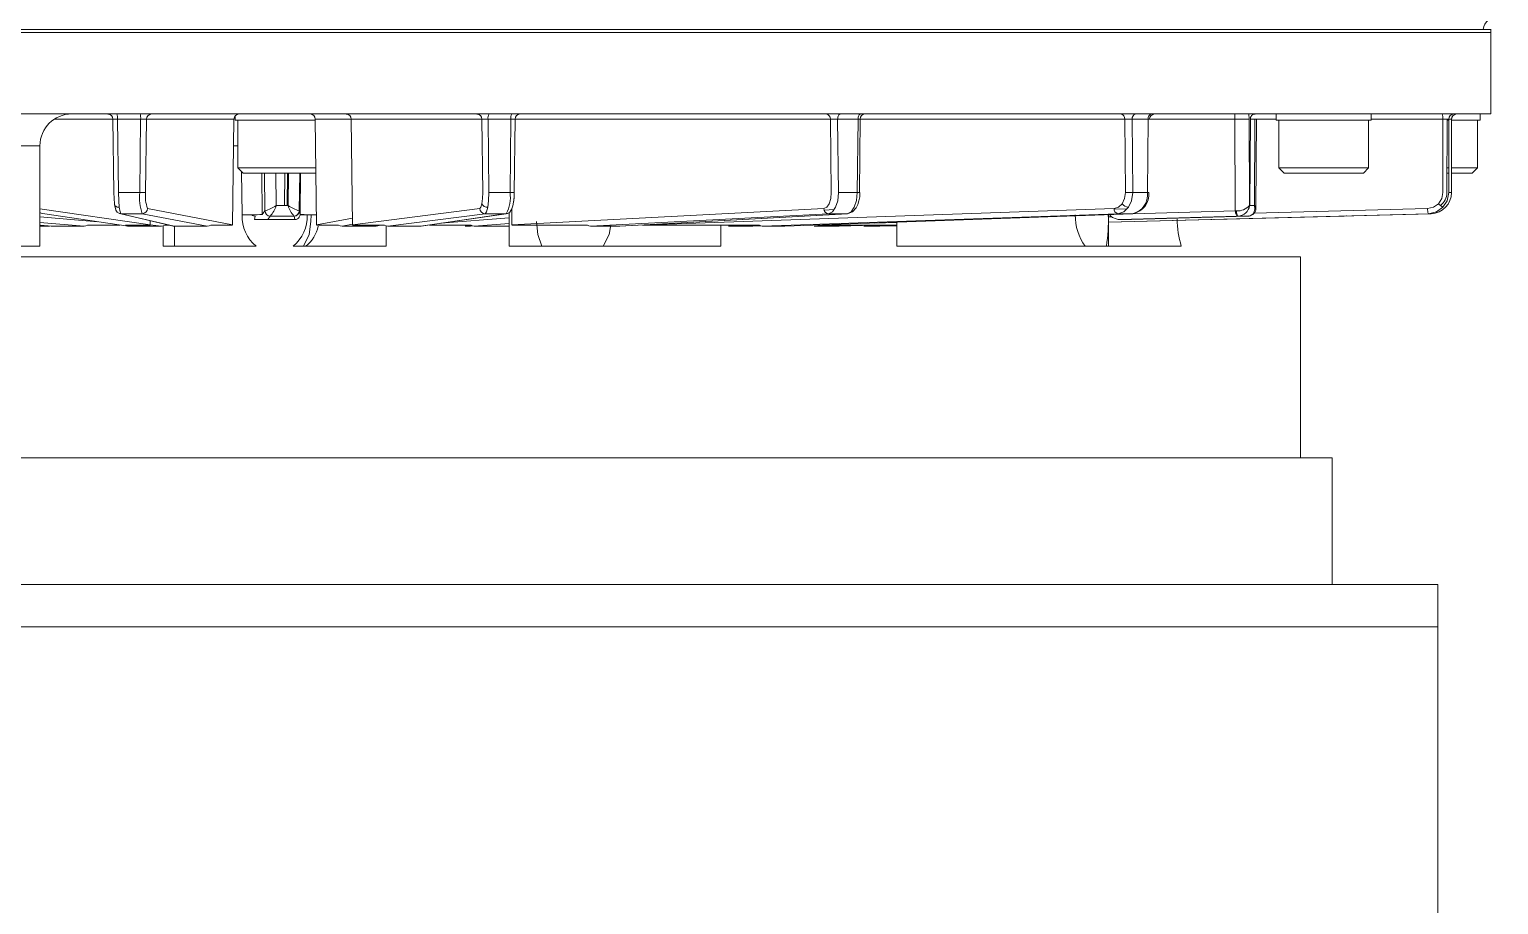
# Model space of a CAD drawing. Header units: millimetres. Extents: x 0 to 197, y 0 to 196.
# Drawn here: x 169.05 to 176, y 183.67 to 187.81 of the extents above; entities that cross this region are included whole.
import ezdxf

# ---------------------------------------------------------------- set-up
doc = ezdxf.new("R2010")
doc.units = ezdxf.units.MM

msp = doc.modelspace()

# ---------------------------------------------------------------- linework, layer by layer
at = {"color": 7, "linetype": 'Continuous', "lineweight": 15}
for p, q in [((175.9126, 187.8068), (164.4603, 187.8068)), ((175.4191, 187.7918), (164.4603, 187.7918)), ((175.9062, 187.8068), (164.8051, 187.8068)), ((175.9603, 187.7918), (164.8051, 187.7918)), ((175.9603, 187.7918), (175.4191, 187.7918)), ((175.9236, 187.8068), (175.9126, 187.8068)), ((175.9613, 187.8068), (175.9236, 187.8068)), ((175.9603, 187.7918), (175.9603, 187.8068)), ((175.9603, 187.4068), (175.9603, 187.7918)), ((175.4191, 187.4068), (164.4603, 187.4068)), ((169.4501, 187.0351), (169.4459, 187.3821)), ((169.5769, 187.3818), (169.4677, 187.3818)), ((169.4718, 187.0354), (169.4677, 187.3818)), ((169.5769, 187.3818), (169.5727, 187.0354)), ((169.6005, 187.0351), (169.6047, 187.3821)), ((170.0179, 187.3821), (169.6047, 187.3821)), ((170.0179, 187.3821), (170.0118, 186.882)), ((170.0236, 187.3977), (170.0236, 187.3768)), ((170.4027, 187.3768), (170.0236, 187.3768)), ((170.0361, 187.3768), (170.0361, 187.1518)), ((170.4027, 187.3821), (170.4087, 186.882)), ((171.1901, 187.3821), (170.5727, 187.3821)), ((170.5727, 187.3821), (170.5787, 186.882)), ((171.1942, 187.0351), (171.1901, 187.3821)), ((171.3273, 187.3818), (171.2193, 187.3818)), ((171.2234, 187.0354), (171.2193, 187.3818)), ((171.3273, 187.3818), (171.3232, 187.0354)), ((171.3435, 187.0351), (171.3476, 187.3825)), ((172.842, 187.0351), (172.8383, 187.3821)), ((172.9685, 187.3818), (172.8722, 187.3818)), ((172.8759, 187.0354), (172.8722, 187.3818)), ((172.9685, 187.3818), (172.9648, 187.0354)), ((172.9747, 187.0352), (172.9784, 187.3821)), ((174.2323, 187.0351), (174.2294, 187.3821)), ((174.2356, 187.3821), (174.2294, 187.3821)), ((174.3396, 187.3818), (174.2645, 187.3818)), ((174.2674, 187.0354), (174.2645, 187.3818)), ((174.3396, 187.3818), (174.3367, 187.0354)), ((174.7522, 186.9483), (174.7503, 187.3821)), ((174.8179, 187.3827), (174.8166, 187.4068)), ((174.8194, 186.9736), (174.8179, 187.3827)), ((174.8452, 187.3827), (174.843, 186.9736)), ((174.8494, 186.9616), (174.8519, 187.3824)), ((174.945, 187.4068), (174.945, 187.3768)), ((175.395, 187.3768), (174.945, 187.3768)), ((174.9575, 187.3768), (174.9575, 187.1518)), ((175.3825, 187.1518), (175.3825, 187.3768)), ((175.395, 187.3768), (175.395, 187.4068)), ((175.9603, 187.4068), (175.4191, 187.4068)), ((175.734, 187.0351), (175.7335, 187.3821)), ((175.7527, 187.0351), (175.7532, 187.3821)), ((175.7611, 187.3768), (175.7555, 187.3768)), ((175.7746, 187.3818), (175.7611, 187.3818)), ((175.7616, 187.0354), (175.7611, 187.3818)), ((175.7746, 187.3818), (175.7741, 187.0354)), ((175.9102, 187.3768), (175.7746, 187.3768)), ((175.8977, 187.1518), (175.8977, 187.3768)), ((175.9102, 187.3768), (175.9102, 187.4068)), ((169.1009, 186.7818), (169.1009, 187.2568)), ((170.0361, 187.1518), (170.0611, 187.1268)), ((170.0361, 187.1518), (170.3919, 187.1518)), ((170.3919, 187.1518), (170.4055, 187.1518)), ((174.9575, 187.1518), (174.9825, 187.1268)), ((174.9575, 187.1518), (175.3825, 187.1518)), ((175.3575, 187.1268), (175.3825, 187.1518)), ((175.7529, 187.1518), (175.7614, 187.1518)), ((175.7743, 187.1518), (175.8977, 187.1518)), ((175.8727, 187.1268), (175.8977, 187.1518)), ((170.0611, 187.1268), (170.375, 187.1268)), ((170.2181, 186.9736), (170.2164, 187.1268)), ((170.2755, 187.1268), (170.2738, 186.9736)), ((170.375, 187.1268), (170.4058, 187.1268)), ((174.9825, 187.1268), (175.3575, 187.1268)), ((175.7528, 187.1268), (175.7615, 187.1268)), ((175.7742, 187.1268), (175.8727, 187.1268)), ((169.5727, 187.0354), (169.4718, 187.0354)), ((171.3232, 187.0354), (171.2234, 187.0354)), ((172.9648, 187.0354), (172.8759, 187.0354)), ((174.3367, 187.0354), (174.2674, 187.0354)), ((175.7741, 187.0354), (175.7616, 187.0354)), ((169.1124, 186.9357), (169.5171, 186.8761)), ((169.4761, 186.9366), (169.4781, 186.9361)), ((169.4781, 186.9361), (169.7302, 186.8765)), ((169.4838, 186.9354), (169.5846, 186.9354)), ((169.7359, 186.8758), (169.4838, 186.9354)), ((169.5846, 186.9354), (169.8918, 186.8758)), ((170.0118, 186.882), (169.6095, 186.9601)), ((170.1519, 186.9313), (170.1643, 186.9483)), ((170.1643, 186.9483), (170.1648, 186.9484)), ((170.246, 186.9736), (170.2181, 186.9736)), ((170.2738, 186.9736), (170.246, 186.9736)), ((170.3265, 186.9484), (170.3269, 186.9483)), ((170.3303, 186.9313), (170.3269, 186.9483)), ((170.3825, 186.9301), (170.3822, 186.898)), ((170.5787, 186.882), (171.1803, 186.9601)), ((170.7457, 186.8758), (171.205, 186.9354)), ((171.3047, 186.9354), (170.9, 186.8758)), ((170.9034, 186.8761), (171.3082, 186.9357)), ((171.205, 186.9354), (171.3047, 186.9354)), ((171.3197, 186.9406), (171.3197, 186.7818)), ((171.3313, 186.9575), (171.3321, 186.882)), ((171.3321, 186.882), (172.8067, 186.9601)), ((171.7032, 186.8758), (172.8287, 186.9354)), ((172.9177, 186.9354), (171.8406, 186.8758)), ((171.8417, 186.8758), (172.9187, 186.9354)), ((171.9757, 186.882), (174.1789, 186.9601)), ((172.5145, 186.8758), (174.1962, 186.9354)), ((174.2656, 186.9354), (172.6217, 186.8758)), ((172.6222, 186.8758), (174.266, 186.9354)), ((172.8287, 186.9354), (172.9177, 186.9354)), ((174.1523, 186.9313), (174.1523, 186.9298)), ((174.1527, 186.8956), (175.665, 186.9354)), ((175.6775, 186.9354), (174.1527, 186.8951)), ((174.1607, 186.9313), (174.1527, 186.9312)), ((174.1527, 186.7818), (174.1527, 186.9298)), ((174.1607, 186.9313), (174.7522, 186.9483)), ((174.1962, 186.9354), (174.2656, 186.9354)), ((174.2689, 186.9359), (174.266, 186.9354)), ((174.7522, 186.9483), (174.7576, 186.9484)), ((174.7523, 186.9463), (174.7577, 186.9464)), ((174.8431, 186.9736), (174.8194, 186.9736)), ((175.665, 186.9354), (175.6775, 186.9354)), ((169.1009, 186.8932), (169.3094, 186.8758)), ((169.1009, 186.881), (169.1577, 186.8759)), ((169.1009, 186.8771), (169.1152, 186.8759)), ((169.1545, 186.8768), (169.1597, 186.8758)), ((169.2662, 186.8758), (169.2659, 186.8758)), ((169.4784, 186.8818), (169.325, 186.8818)), ((169.6217, 186.8818), (169.5048, 186.8818)), ((169.6214, 186.9022), (169.6217, 186.882)), ((169.6748, 186.8758), (169.6217, 186.8827)), ((169.6837, 186.8775), (169.6837, 186.7818)), ((169.6908, 186.8818), (169.7078, 186.8818)), ((169.7303, 186.8769), (169.7359, 186.8758)), ((169.7369, 186.8758), (169.7369, 186.7818)), ((170.0118, 186.8818), (169.9079, 186.8818)), ((170.1187, 186.9236), (170.1155, 186.9076)), ((170.1155, 186.9076), (170.243, 186.9076)), ((170.1189, 186.9237), (170.1187, 186.9236)), ((170.1776, 186.9076), (170.1893, 186.9236)), ((170.3051, 186.9076), (170.1776, 186.9076)), ((170.1893, 186.9236), (170.1896, 186.9237)), ((170.1896, 186.9237), (170.3017, 186.9237)), ((170.3017, 186.9237), (170.3019, 186.9236)), ((170.3019, 186.9236), (170.3051, 186.9076)), ((170.4088, 186.8818), (170.5127, 186.8818)), ((170.7297, 186.8818), (170.5788, 186.8818)), ((170.6903, 186.8769), (170.6847, 186.8758)), ((170.6903, 186.8765), (170.7128, 186.8818)), ((170.7369, 186.7818), (170.7369, 186.8775)), ((170.9, 186.8758), (170.9034, 186.8764)), ((171.1389, 186.8818), (170.9422, 186.8818)), ((171.144, 186.8786), (171.1111, 186.8758)), ((171.1544, 186.8758), (171.3197, 186.889)), ((171.3034, 186.8758), (171.3086, 186.8767)), ((171.3053, 186.8759), (171.3197, 186.8771)), ((171.6888, 186.8818), (171.3322, 186.8818)), ((171.949, 186.8818), (171.9757, 186.8818)), ((171.9757, 186.8833), (171.9757, 186.882)), ((172.5031, 186.8818), (171.9757, 186.8818)), ((172.3197, 186.7818), (172.3197, 186.8818)), ((172.3197, 186.8817), (172.3218, 186.8818)), ((172.4809, 186.8805), (172.356, 186.8758)), ((172.4713, 186.8758), (172.5089, 186.8773)), ((172.7858, 186.8766), (172.761, 186.8758)), ((173.1527, 186.8818), (172.7786, 186.8818)), ((172.7884, 186.8758), (172.9752, 186.8818)), ((172.8542, 186.8758), (172.8548, 186.8758)), ((172.9901, 186.8794), (172.8799, 186.8758)), ((173.0769, 186.8782), (172.9962, 186.8758)), ((173.0722, 186.8758), (173.1527, 186.8782)), ((173.1527, 186.895), (173.1527, 186.7818)), ((174.2068, 186.9076), (174.7631, 186.9236)), ((174.2068, 186.9076), (174.2607, 186.9076)), ((174.8108, 186.9236), (174.2607, 186.9076)), ((175.2619, 186.9236), (174.6512, 186.9076)), ((174.6521, 186.9076), (174.6512, 186.9076)), ((174.6521, 186.9076), (175.2627, 186.9236)), ((174.7631, 186.9236), (174.7658, 186.9237)), ((174.7658, 186.9237), (174.8133, 186.9237)), ((174.8133, 186.9237), (174.8108, 186.9236)), ((175.2648, 186.9237), (175.2619, 186.9236)), ((175.2627, 186.9236), (175.2656, 186.9237)), ((175.2656, 186.9237), (175.2648, 186.9237)), ((174.6038, 186.7318), (165.3603, 186.7318)), ((168.5018, 186.7818), (169.1009, 186.7818)), ((169.6837, 186.7818), (169.7369, 186.7818)), ((169.7369, 186.7818), (170.1225, 186.7818)), ((170.3474, 186.7818), (170.2981, 186.7818)), ((170.3474, 186.7818), (170.3581, 186.7818)), ((170.3581, 186.7818), (170.7369, 186.7818)), ((171.3197, 186.7818), (171.4739, 186.7818)), ((171.7642, 186.7818), (171.4739, 186.7818)), ((171.7643, 186.7818), (172.3197, 186.7818)), ((173.1527, 186.7818), (174.043, 186.7818)), ((174.1427, 186.7818), (174.043, 186.7818)), ((174.1427, 186.7818), (174.1527, 186.7818)), ((174.1527, 186.7818), (174.4969, 186.7818)), ((175.0603, 186.7318), (174.6038, 186.7318)), ((175.0603, 185.7818), (175.0603, 186.7318)), ((175.2103, 185.7818), (166.5205, 185.7818)), ((175.2103, 185.1818), (175.2103, 185.7818)), ((164.7103, 185.1818), (175.7103, 185.1818)), ((175.7103, 184.9818), (175.7103, 185.1818)), ((175.7103, 184.9818), (164.7103, 184.9818)), ((175.7103, 182.9294), (175.7103, 184.9818))]:
    msp.add_line(p, q, dxfattribs=at)
at = {"color": 8, "linetype": 'Continuous', "lineweight": 15}
for p, q in [((169.4459, 187.3821), (169.1684, 187.3821)), ((169.5769, 187.3821), (169.6047, 187.3821)), ((170.4027, 187.3821), (170.5727, 187.3821)), ((171.1901, 187.3821), (171.2193, 187.3821)), ((171.3273, 187.3821), (171.3472, 187.3821)), ((172.8383, 187.3821), (171.3472, 187.3821)), ((172.8383, 187.3821), (172.8722, 187.3821)), ((172.9685, 187.3821), (172.9784, 187.3821)), ((174.2294, 187.3821), (172.9784, 187.3821)), ((174.7503, 187.3821), (174.3464, 187.3821)), ((174.8212, 186.9736), (174.8237, 187.3821)), ((174.83, 187.3821), (174.8237, 187.3821)), ((174.945, 187.3821), (174.8519, 187.3821)), ((175.7335, 187.3821), (175.395, 187.3821)), ((169.1009, 187.2568), (168.574, 187.2568)), ((170.0361, 187.2568), (170.0164, 187.2568)), ((170.0561, 186.9295), (170.0542, 187.1336)), ((170.1495, 187.1268), (170.1519, 186.9313)), ((170.1643, 186.9483), (170.1622, 187.1268)), ((170.2566, 186.9736), (170.2584, 187.1268)), ((170.2711, 187.1268), (170.2692, 186.9736)), ((170.3269, 186.9483), (170.3291, 187.1268)), ((170.3327, 187.1268), (170.3303, 186.9313)), ((169.6217, 186.882), (169.1009, 186.9587)), ((171.3082, 186.9357), (171.3047, 186.9354)), ((172.8078, 186.9528), (172.8554, 186.9554)), ((172.9187, 186.9354), (172.9177, 186.9354)), ((174.1607, 186.9316), (174.1607, 186.9313)), ((174.1792, 186.9563), (174.2395, 186.9585)), ((174.266, 186.9354), (174.2656, 186.9354)), ((174.7538, 186.9362), (174.7589, 186.9363)), ((174.842, 186.9385), (175.6616, 186.9601)), ((169.3744, 186.8971), (169.1009, 186.9199)), ((169.1597, 186.8758), (169.1009, 186.8811)), ((169.1123, 186.8762), (169.1172, 186.8758)), ((169.5148, 186.8767), (169.5206, 186.8758)), ((170.4087, 186.882), (170.5784, 186.9149)), ((170.5787, 186.8855), (170.5288, 186.8758)), ((170.6847, 186.8758), (170.6948, 186.8782)), ((170.9966, 186.8898), (171.3197, 186.9156)), ((171.2608, 186.8758), (171.2611, 186.8758)), ((171.3197, 186.8772), (171.3034, 186.8758)), ((172.3214, 186.8818), (172.3197, 186.8817)), ((173.0455, 186.8912), (173.1527, 186.894)), ((174.1527, 186.9203), (174.1672, 186.9207))]:
    msp.add_line(p, q, dxfattribs=at)
at = {"color": 7, "linetype": 'Continuous', "lineweight": 15, "flags": 128}
for points in [[(171.3472, 187.3821), (171.3474, 187.3821), (171.3446, 187.382), (171.3418, 187.3819), (171.3379, 187.3819), (171.3331, 187.3818), (171.3273, 187.3818)], [(172.8722, 187.3818), (172.8724, 187.3866), (172.8731, 187.3913), (172.8742, 187.3957), (172.8757, 187.3994), (172.8775, 187.4026), (172.8796, 187.4049), (172.8819, 187.4063), (172.8843, 187.4068)], [(172.9685, 187.3818), (172.9687, 187.3866), (172.9694, 187.3913), (172.9705, 187.3957), (172.972, 187.3994), (172.9738, 187.4026), (172.9759, 187.4049), (172.9782, 187.4063), (172.9806, 187.4068)], [(174.3463, 187.382), (174.3447, 187.3819), (174.3396, 187.3818)], [(169.453, 186.9827), (169.451, 187.0068), (169.4501, 187.0351)], [(169.4718, 187.0354), (169.4731, 186.9968), (169.4757, 186.9656)], [(171.1905, 186.9827), (171.1934, 187.0068), (171.1942, 187.0351)], [(171.2234, 187.0354), (171.2222, 186.9968), (171.2184, 186.9656)], [(171.3107, 186.9361), (171.3218, 186.9422), (171.332, 186.9586), (171.3363, 186.9721), (171.3397, 186.9896), (171.3422, 187.0109), (171.3434, 187.0351)], [(172.8321, 186.9827), (172.8396, 187.0068), (172.842, 187.0351)], [(172.8759, 187.0354), (172.8724, 186.9968), (172.8625, 186.9656)], [(172.9648, 187.0354), (172.961, 186.9977), (172.9507, 186.9656), (172.9355, 186.9437), (172.9177, 186.9354)], [(172.9221, 186.9359), (172.9419, 186.9437), (172.9597, 186.9637), (172.967, 186.9782), (172.9726, 186.9954), (172.9763, 187.0146), (172.9777, 187.0351)], [(172.9648, 187.0354), (172.9688, 187.0353), (172.9722, 187.0352), (172.9748, 187.0352), (172.9767, 187.0351), (172.9776, 187.0351), (172.9775, 187.0351), (172.9766, 187.0351), (172.9747, 187.0351)], [(174.217, 186.9827), (174.2284, 187.0068), (174.2323, 187.0351)], [(174.2674, 187.0354), (174.2619, 186.9968), (174.2469, 186.9656)], [(175.713, 186.9827), (175.7286, 187.0068), (175.734, 187.0351)], [(175.7616, 187.0354), (175.754, 186.9968), (175.7335, 186.9656)], [(169.459, 186.9601), (169.4559, 186.9663), (169.453, 186.9827)], [(169.453, 186.9827), (169.4532, 186.9794), (169.4542, 186.9761), (169.4562, 186.9732), (169.4589, 186.9706), (169.4624, 186.9685), (169.4665, 186.9669), (169.4709, 186.9659), (169.4757, 186.9656)], [(169.4534, 186.9784), (169.4596, 186.9528), (169.4663, 186.9427), (169.4768, 186.9364)], [(169.4757, 186.9656), (169.4794, 186.9442), (169.4838, 186.9354)], [(170.329, 186.93), (170.3445, 186.9298), (170.3644, 186.9295)], [(171.1803, 186.9601), (171.1859, 186.9663), (171.1905, 186.9827)], [(171.2184, 186.9656), (171.2125, 186.9442), (171.205, 186.9354)], [(171.3117, 186.9364), (171.3095, 186.9359), (171.3082, 186.9357)], [(172.8067, 186.9601), (172.8205, 186.9663), (172.8321, 186.9827)], [(172.8625, 186.9656), (172.8476, 186.9442), (172.8287, 186.9354)], [(174.1523, 186.9298), (174.152, 186.9298), (174.1517, 186.9295)], [(174.1607, 186.9313), (174.1607, 186.9292), (174.1613, 186.9271), (174.1641, 186.923), (174.1715, 186.9175), (174.1885, 186.9107)], [(174.1789, 186.9601), (174.1996, 186.9663), (174.217, 186.9827)], [(174.2469, 186.9656), (174.2244, 186.9442), (174.1962, 186.9354)], [(174.7631, 186.9236), (174.7611, 186.9241), (174.7591, 186.9255), (174.7573, 186.9278), (174.7557, 186.9308), (174.7543, 186.9346), (174.7532, 186.9388), (174.7525, 186.9435), (174.7522, 186.9483)], [(174.7576, 186.9484), (174.7579, 186.9435), (174.7585, 186.9389), (174.7593, 186.9347), (174.7603, 186.9309), (174.7615, 186.9279), (174.7629, 186.9256), (174.7643, 186.9242), (174.7658, 186.9237)], [(174.8133, 186.9237), (174.8225, 186.9253), (174.8303, 186.9292), (174.8362, 186.9349), (174.8404, 186.9416), (174.8443, 186.957), (174.843, 186.9736)], [(174.8133, 186.9237), (174.8159, 186.9242), (174.8171, 186.9248)], [(175.2619, 186.9244), (175.2619, 186.9241), (175.2619, 186.9236)], [(175.2648, 186.9237), (175.2654, 186.9242), (175.2655, 186.9245)], [(175.2772, 186.9255), (175.2768, 186.9253), (175.2656, 186.9237)], [(175.2664, 186.9245), (175.2662, 186.9242), (175.2656, 186.9237)], [(175.6616, 186.9601), (175.6895, 186.9663), (175.713, 186.9827)], [(175.7335, 186.9656), (175.7031, 186.9442), (175.665, 186.9354)], [(169.1172, 186.8758), (169.1094, 186.8772), (169.1035, 186.8808)], [(169.3094, 186.8758), (169.3174, 186.8772), (169.325, 186.8818)], [(169.5206, 186.8758), (169.5125, 186.8772), (169.5048, 186.8818)], [(169.6908, 186.8818), (169.6837, 186.8775), (169.6748, 186.8758)], [(169.8918, 186.8758), (169.9, 186.8772), (169.9079, 186.8818)], [(170.3051, 186.9076), (170.3122, 186.9085), (170.3179, 186.9107)], [(170.3822, 186.898), (170.3732, 186.8369), (170.3474, 186.7818)], [(170.5288, 186.8758), (170.5206, 186.8772), (170.5127, 186.8818)], [(170.7297, 186.8818), (170.7369, 186.8775), (170.7457, 186.8758)], [(171.1389, 186.8818), (171.1458, 186.8775), (171.1544, 186.8758)], [(171.4739, 186.7818), (171.4544, 186.8369), (171.4479, 186.898)], [(171.6888, 186.8818), (171.6952, 186.8775), (171.7032, 186.8758)], [(171.7993, 186.8834), (171.7919, 186.8369), (171.7643, 186.7818)], [(172.5031, 186.8818), (172.5082, 186.8775), (172.5145, 186.8758)], [(174.1885, 186.9107), (174.1978, 186.9085), (174.2068, 186.9076)]]:
    msp.add_lwpolyline(points, dxfattribs=at)
at = {"color": 8, "linetype": 'Continuous', "lineweight": 15, "flags": 128}
for points in [[(174.7495, 187.4049), (174.7493, 187.4004), (174.7495, 187.3971), (174.7499, 187.3929), (174.7502, 187.3878), (174.7503, 187.3821)], [(169.4781, 186.9361), (169.479, 186.9359), (169.4838, 186.9354)], [(174.8487, 186.9594), (174.8486, 186.9652), (174.843, 186.9736)]]:
    msp.add_lwpolyline(points, dxfattribs=at)
at = {"color": 7, "linetype": 'Continuous', "lineweight": 15}
for centre, radius, start, end in [((175.9973, 187.7946), 0.0747, 90.14771, 170.63034), ((169.2509, 187.2568), 0.15, 90, 180), ((169.421, 187.3818), 0.0249, 0.51966, 89.82653), ((169.4925, 189.9397), 2.558, 268.95522, 269.44313), ((169.4145, 187.3879), 0.0535, 353.39651, 20.61232), ((169.5237, 187.3879), 0.0535, 353.39651, 20.61232), ((169.6296, 187.3819), 0.0249, 90.2614, 179.56979), ((170.0428, 187.3819), 0.0249, 90.2614, 179.56979), ((170.3778, 187.3819), 0.0249, 0.43021, 89.7386), ((170.548, 187.382), 0.0247, 0.09704, 89.40625), ((171.1653, 187.382), 0.0247, 0.09704, 89.40625), ((171.2558, 187.3878), 0.037, 149.12638, 189.3769), ((171.3638, 187.3878), 0.037, 149.12638, 189.3769), ((171.372, 187.382), 0.0248, 90.45495, 179.76476), ((172.8149, 187.3833), 0.0235, 356.90128, 85.77062), ((173.002, 187.3832), 0.0236, 93.78989, 182.75169), ((174.2075, 187.3853), 0.0221, 351.63787, 76.93406), ((174.2264, 185.0257), 2.3564, 89.07373, 89.77528), ((174.2867, 187.3847), 0.0224, 100.23282, 187.45818), ((174.3619, 187.3847), 0.0224, 100.23282, 187.45818), ((174.3713, 187.3818), 0.025, 90.03016, 179.53633), ((174.7598, 190.0806), 2.6986, 269.79921, 271.23363), ((174.8459, 187.3844), 0.0223, 90.57564, 186.05777), ((174.8287, 188.9067), 1.5246, 269.8121, 270.6544), ((174.846, 187.325), 0.0577, 84.16426, 90.80795), ((175.6758, 187.3881), 0.0581, 354.02283, 18.73543), ((175.7389, 186.6231), 0.759, 88.32658, 90.40816), ((175.786, 187.3819), 0.0249, 90.2187, 180.21704), ((175.7995, 187.3819), 0.0249, 90.2187, 180.21704), ((175.7998, 187.3818), 0.025, 132.60923, 179.90459), ((169.7828, 187.0098), 0.2117, 173.06668, 200.58358), ((169.6557, 193.3547), 6.3198, 269.24724, 269.49966), ((169.7541, 187.0154), 0.1548, 172.71048, 200.93979), ((171.1622, 187.0134), 0.1625, 331.29093, 7.75543), ((171.1801, 187.0146), 0.1618, 345.02026, 357.19956), ((174.2296, 189.3629), 2.3278, 270.06487, 270.92894), ((174.2462, 187.0245), 0.0912, 282.28717, 6.82723), ((174.2511, 187.0269), 0.0928, 281.05817, 5.11048), ((174.3369, 186.9323), 0.103, 86.3585, 90.10447), ((175.6744, 187.0351), 0.0997, 271.76836, 0.16719), ((169.1159, 186.9597), 0.0243, 231.83844, 261.59982), ((169.5845, 186.9604), 0.025, 270.30307, 359.32255), ((170.0183, 191.4218), 4.4925, 270.48239, 271.70369), ((170.2438, 186.925), 0.1877, 178.63869, 229.73533), ((170.119, 186.9485), 0.0248, 227.60624, 269.75341), ((170.0349, 187.2917), 0.3671, 290.72305, 299.93731), ((170.1898, 186.9487), 0.025, 180.67588, 269.52056), ((170.079, 187.02), 0.1466, 318.94145, 341.55953), ((170.425, 187.0253), 0.1597, 198.87855, 219.50115), ((170.4745, 187.3251), 0.4048, 240.27648, 248.55324), ((170.1768, 186.925), 0.1877, 310.26467, 1.36131), ((170.3015, 186.9487), 0.025, 270.42452, 359.29623), ((170.3019, 186.9486), 0.025, 270.01035, 359.28336), ((170.3067, 186.9315), 0.0236, 298.34484, 359.54767), ((170.4411, 190.4417), 3.5121, 268.19132, 269.46236), ((171.2052, 186.9603), 0.0249, 180.46319, 269.34996), ((171.2162, 186.9932), 0.0277, 202.1591, 274.67856), ((172.8305, 186.9592), 0.0238, 177.82173, 265.69316), ((172.9176, 186.9552), 0.0198, 273.28554, 295.40956), ((174.2357, 186.9245), 0.2399, 178.82551, 216.52419), ((173.3894, 186.9018), 0.7629, 350.9466, 2.0767), ((174.2013, 186.9574), 0.0226, 173.09033, 257.00136), ((174.2518, 187.0089), 0.0436, 216.876, 263.51269), ((174.7603, 187.0302), 0.0819, 268.14261, 316.26879), ((174.7617, 186.9818), 0.0583, 274.00585, 351.88817), ((174.8131, 186.9603), 0.0363, 274.23621, 1.08657), ((175.72, 186.9556), 0.0586, 175.58044, 200.15035), ((175.7852, 187.0483), 0.0975, 222.26515, 238.02619), ((170.2564, 186.9096), 0.1633, 308.48574, 348.23632), ((174.9636, 186.9193), 0.4865, 181.14437, 196.42361)]:
    msp.add_arc(centre, radius, start, end, dxfattribs=at)
at = {"color": 8, "linetype": 'Continuous', "lineweight": 15}
for centre, radius, start, end in [((171.3075, 185.2853), 1.7501, 88.82279, 89.48589), ((175.6787, 187.0346), 0.074, 305.64482, 0.33724)]:
    msp.add_arc(centre, radius, start, end, dxfattribs=at)
at = {"color": 7, "linetype": 'Continuous', "lineweight": 15}
for major_axis, ratio, start_param, end_param in [((3.2279, -0.0267), 0.024845, 1.906835, 1.916485), ((3.2279, -0.0256), 0.024959, 1.85383, 1.902492), ((3.2279, -0.0161), 0.025709, 1.737578, 1.786241), ((3.2279, -0.0104), 0.025987, 1.669723, 1.718385), ((3.2279, 0.0104), 0.025987, 1.423207, 1.47187), ((3.2279, 0.0161), 0.025709, 1.355352, 1.404014), ((3.2279, 0.0256), 0.024959, 1.27939, 1.287763), ((3.2279, 0.0267), 0.024845, 1.225108, 1.27377), ((3.2279, 0.0409), 0.022912, 1.04103, 1.089693), ((3.2279, 0.0577), 0.019127, 0.79463, 0.843293), ((3.2279, 0.0618), 0.017871, 0.726819, 0.775482), ((3.2279, 0.0681), 0.015533, 0.610652, 0.659315), ((3.2279, 0.0687), 0.015236, 0.59667, 0.645333), ((3.2279, 0.074), 0.012666, 0.480523, 0.529185)]:
    msp.add_ellipse((170.2103, 186.7913), major_axis=major_axis, ratio=ratio, start_param=start_param, end_param=end_param, dxfattribs=at)

doc.saveas('drawing.dxf')
